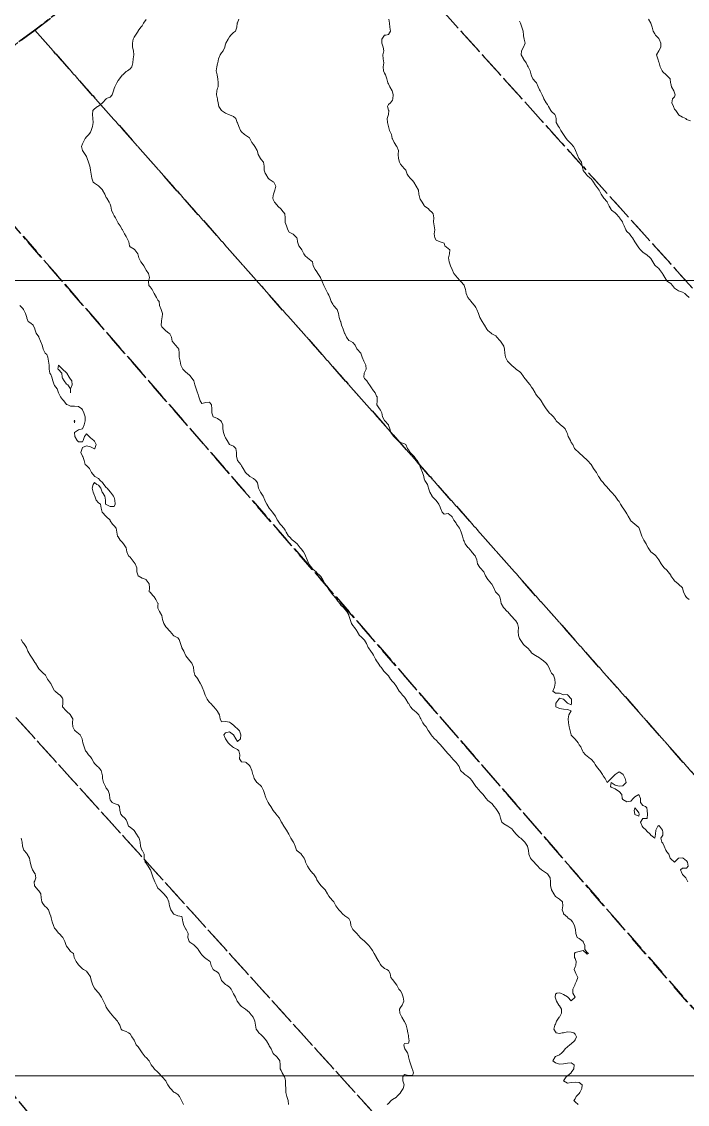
# Model space of a CAD drawing. Header units: centimetres. Extents: x 0 to 642158, y -847 to 649707.
# Drawn here: x 616770.1 to 616853.8, y 619883.8 to 620019.9 of the extents above; entities that cross this region are included whole.
import ezdxf

# ---------------------------------------------------------------- set-up
doc = ezdxf.new("R2010")
doc.units = ezdxf.units.CM
doc.header["$MEASUREMENT"] = 0
doc.linetypes.add('CENTERX2', pattern=[4, 2.5, -0.5, 0.5, -0.5])
doc.layers.add('MEV_grille', color=254, linetype='Continuous', lineweight=9)
doc.layers.add('WAL_topographie 0.5', color=253, linetype='Continuous', lineweight=20)
doc.layers.add('SPW_parcellaire cadastral', color=7, linetype='CENTERX2', lineweight=25, true_color=0xff0542)

# ---------------------------------------------------------------- blocks, each defined once
blk = doc.blocks.new('*U114')
at = {"layer": 'MEV_grille', "transparency": 33554687}
blk.add_lwpolyline([(-1338.46, 0), (1338.46, 0)], dxfattribs=at)
blk = doc.blocks.new('*U115')
at = {"layer": 'MEV_grille', "color": 0, "linetype": 'ByBlock', "lineweight": -2, "transparency": 16777216}
for p in [(0, -2400), (0, -2500)]:
    blk.add_blockref('*U114', p, dxfattribs=at)

msp = doc.modelspace()

# ---------------------------------------------------------------- linework, layer by layer
at = {"layer": 'SPW_parcellaire cadastral'}
for points in [[(616722.53, 619984.25), (616699.58, 619971.05), (616677.9, 620010.17), (616646.69, 620066.48), (616620.26, 620114.17), (616615, 620123.66), (616698.89, 620166.91), (616720.65, 620176.39), (616798.17, 620038.82), (616771.74, 620018.88), (616757.22, 620008.01), (616722.53, 619984.25)], [(616921.4, 619912.15), (616803.95, 620042.53), (616842.29, 620067.21), (616824.17, 620098.85), (616913.73, 620151.81), (617037.02, 619981.82), (616987.92, 619947.23), (616962.52, 619932.62), (616929.54, 619915.76), (616921.4, 619912.15)], [(616921.4, 619912.15), (616898.87, 619902.18), (616882.51, 619893.85), (616771.74, 620018.88), (616798.17, 620038.82), (616803.95, 620042.53), (616921.4, 619912.15)], [(616882.51, 619893.85), (616864.33, 619884.59), (616757.22, 620008.01), (616771.74, 620018.88), (616882.51, 619893.85)], [(616757.22, 620008.01), (616864.33, 619884.59), (616849.18, 619876.88), (616827.47, 619868.19), (616748.58, 619955.44), (616722.53, 619984.25), (616757.22, 620008.01)], [(616748.58, 619955.44), (616827.47, 619868.19), (616794.38, 619854.5), (616723.43, 619939.93), (616748.58, 619955.44)]]:
    msp.add_lwpolyline(points, dxfattribs=at)
at = {"layer": 'WAL_topographie 0.5'}
for points in [[(616785.75, 620020.22), (616785.44, 620019.75), (616785.25, 620019.42), (616785.1, 620019.25), (616784.75, 620018.77), (616784.74, 620018.75), (616784.41, 620018.25), (616784.25, 620017.99), (616784.12, 620017.75), (616784.04, 620017.25), (616784.06, 620016.75), (616784.15, 620016.25), (616784.21, 620015.75), (616784.14, 620015.25), (616784.09, 620014.75), (616783.97, 620014.25), (616783.75, 620014.02), (616783.4, 620013.75), (616783.25, 620013.66), (616782.83, 620013.25), (616782.75, 620013.19), (616782.4, 620012.75), (616782.25, 620012.52), (616782.07, 620012.25), (616781.82, 620011.75), (616781.75, 620011.53), (616781.66, 620011.25), (616781.48, 620010.75), (616781.25, 620010.46), (616780.75, 620010.26), (616780.74, 620010.25), (616780.25, 620009.75), (616780.25, 620009.75), (616779.75, 620009.32), (616779.62, 620009.25), (616779.25, 620008.96), (616779.07, 620008.75), (616779.01, 620008.25), (616779.07, 620007.75), (616779.08, 620007.25), (616779.01, 620006.75), (616778.85, 620006.25), (616778.75, 620006.05), (616778.55, 620005.75), (616778.25, 620005.44), (616778.1, 620005.25), (616777.82, 620004.75), (616777.75, 620004.59), (616777.63, 620004.25), (616777.74, 620003.75), (616777.75, 620003.73), (616778.1, 620003.25), (616778.25, 620002.96), (616778.34, 620002.75), (616778.49, 620002.25), (616778.66, 620001.75), (616778.75, 620001.31), (616778.76, 620001.25), (616778.83, 620000.75), (616778.91, 620000.25), (616779.08, 619999.75), (616779.25, 619999.63), (616779.75, 619999.31), (616779.81, 619999.25), (616780.25, 619998.79), (616780.28, 619998.75), (616780.55, 619998.25), (616780.75, 619997.83), (616780.8, 619997.75), (616781.12, 619997.25), (616781.25, 619997), (616781.33, 619996.75), (616781.42, 619996.25), (616781.62, 619995.75), (616781.75, 619995.5), (616781.9, 619995.25), (616782.15, 619994.75), (616782.25, 619994.59), (616782.49, 619994.25), (616782.75, 619993.79), (616782.77, 619993.75), (616783.05, 619993.25), (616783.25, 619992.92), (616783.33, 619992.75), (616783.57, 619992.25), (616783.67, 619991.75), (616783.75, 619991.64), (616784.25, 619991.31), (616784.35, 619991.25), (616784.7, 619990.75), (616784.75, 619990.56), (616784.84, 619990.25), (616785.1, 619989.75), (616785.25, 619989.53), (616785.45, 619989.25), (616785.71, 619988.75), (616785.75, 619988.69), (616786.07, 619988.25), (616786.19, 619987.75), (616786.06, 619987.25), (616786.1, 619986.75), (616786.25, 619986.58), (616786.52, 619986.25), (616786.75, 619985.75), (616786.75, 619985.75), (616787.05, 619985.25), (616787.25, 619984.93), (616787.38, 619984.75), (616787.42, 619984.25), (616787.65, 619983.75), (616787.75, 619983.5), (616787.8, 619983.25), (616787.78, 619982.75), (616787.75, 619982.65), (616787.68, 619982.25), (616787.66, 619981.75), (616787.75, 619981.57), (616788.04, 619981.25), (616788.25, 619981.07), (616788.62, 619980.75), (616788.75, 619980.66), (616788.95, 619980.25), (616789.05, 619979.75), (616789.25, 619979.49), (616789.44, 619979.25), (616789.75, 619978.93), (616789.86, 619978.75), (616789.92, 619978.25), (616789.93, 619977.75), (616790.03, 619977.25), (616790.14, 619976.75), (616790.25, 619976.5), (616790.39, 619976.25), (616790.75, 619975.87), (616790.92, 619975.75), (616791.25, 619975.45), (616791.41, 619975.25), (616791.75, 619974.75), (616791.75, 619974.75), (616791.9, 619974.25), (616792.04, 619973.75), (616792.23, 619973.25), (616792.25, 619973.18), (616792.38, 619972.75), (616792.57, 619972.25), (616792.75, 619971.93), (616793.25, 619972.05), (616793.75, 619972.1), (616793.99, 619971.75), (616794.04, 619971.25), (616794.01, 619970.75), (616794.19, 619970.25), (616794.25, 619970.22), (616794.75, 619970.04), (616795.17, 619969.75), (616795.25, 619969.6), (616795.4, 619969.25), (616795.42, 619968.75), (616795.48, 619968.25), (616795.65, 619967.75), (616795.75, 619967.58), (616795.96, 619967.25), (616796.25, 619966.75), (616796.25, 619966.75), (616796.75, 619966.55), (616797.03, 619966.25), (616797.14, 619965.75), (616797.11, 619965.25), (616797.25, 619964.79), (616797.27, 619964.75), (616797.66, 619964.25), (616797.75, 619964.07), (616797.97, 619963.75), (616798.25, 619963.25), (616798.25, 619963.25), (616798.75, 619962.79), (616798.82, 619962.75), (616799.25, 619962.49), (616799.58, 619962.25), (616799.75, 619961.92), (616799.81, 619961.75), (616799.9, 619961.25), (616800.15, 619960.75), (616800.25, 619960.64), (616800.47, 619960.25), (616800.7, 619959.75), (616800.75, 619959.63), (616800.96, 619959.25), (616801.25, 619958.75), (616801.25, 619958.75), (616801.66, 619958.25), (616801.75, 619958.13), (616802.02, 619957.75), (616802.25, 619957.3), (616802.28, 619957.25), (616802.64, 619956.75), (616802.75, 619956.61), (616803.09, 619956.25), (616803.25, 619955.97), (616803.37, 619955.75), (616803.68, 619955.25), (616803.75, 619955.17), (616804.18, 619954.75), (616804.25, 619954.67), (616804.75, 619954.25), (616804.75, 619954.25), (616805.15, 619953.75), (616805.25, 619953.65), (616805.54, 619953.25), (616805.75, 619952.89), (616805.82, 619952.75), (616806.02, 619952.25), (616806.21, 619951.75), (616806.25, 619951.68), (616806.62, 619951.25), (616806.75, 619951.09), (616807.13, 619950.75), (616807.25, 619950.64), (616807.65, 619950.25), (616807.75, 619950.15), (616808, 619949.75), (616808.25, 619949.27), (616808.27, 619949.25), (616808.6, 619948.75), (616808.75, 619948.54), (616808.96, 619948.25), (616809.25, 619947.85), (616809.32, 619947.75), (616809.73, 619947.25), (616809.75, 619947.23), (616810.11, 619946.75), (616810.25, 619946.57), (616810.57, 619946.25), (616810.75, 619946.07), (616811.01, 619945.75), (616811.25, 619945.33), (616811.28, 619945.25), (616811.43, 619944.75), (616811.61, 619944.25), (616811.75, 619944), (616811.97, 619943.75), (616812.25, 619943.33), (616812.29, 619943.25), (616812.61, 619942.75), (616812.75, 619942.6), (616813.16, 619942.25), (616813.25, 619942.15), (616813.49, 619941.75), (616813.71, 619941.25), (616813.75, 619941.19), (616814.04, 619940.75), (616814.25, 619940.46), (616814.38, 619940.25), (616814.63, 619939.75), (616814.75, 619939.54), (616814.94, 619939.25), (616815.25, 619938.8), (616815.31, 619938.75), (616815.68, 619938.25), (616815.75, 619938.18), (616816.16, 619937.75), (616816.25, 619937.65), (616816.51, 619937.25), (616816.75, 619936.97), (616816.96, 619936.75), (616817.25, 619936.32), (616817.29, 619936.25), (616817.6, 619935.75), (616817.75, 619935.57), (616818.01, 619935.25), (616818.25, 619934.97), (616818.42, 619934.75), (616818.74, 619934.25), (616818.75, 619934.23), (616819.03, 619933.75), (616819.25, 619933.48), (616819.54, 619933.25), (616819.75, 619933.08), (616820.08, 619932.75), (616820.25, 619932.4), (616820.31, 619932.25), (616820.57, 619931.75), (616820.75, 619931.49), (616820.97, 619931.25), (616821.25, 619930.81), (616821.28, 619930.75), (616821.62, 619930.25), (616821.75, 619930.08), (616822.04, 619929.75), (616822.25, 619929.56), (616822.56, 619929.25), (616822.75, 619929.04), (616822.99, 619928.75), (616823.25, 619928.45), (616823.44, 619928.25), (616823.75, 619927.87), (616823.87, 619927.75), (616824.25, 619927.33), (616824.31, 619927.25), (616824.75, 619926.75), (616824.75, 619926.75), (616825.12, 619926.25), (616825.25, 619925.89), (616825.3, 619925.75), (616825.75, 619925.33), (616825.85, 619925.25), (616826.25, 619924.99), (616826.52, 619924.75), (616826.75, 619924.49), (616826.92, 619924.25), (616827.25, 619923.75), (616827.25, 619923.75), (616827.68, 619923.25), (616827.75, 619923.18), (616828.18, 619922.75), (616828.25, 619922.63), (616828.52, 619922.25), (616828.75, 619922), (616829.07, 619921.75), (616829.25, 619921.6), (616829.56, 619921.25), (616829.75, 619921), (616829.94, 619920.75), (616830.22, 619920.25), (616830.25, 619920.12), (616830.35, 619919.75), (616830.49, 619919.25), (616830.75, 619919.06), (616831.25, 619918.76), (616831.27, 619918.75), (616831.75, 619918.42), (616831.89, 619918.25), (616832.25, 619917.81), (616832.31, 619917.75), (616832.75, 619917.35), (616832.9, 619917.25), (616833.25, 619916.93), (616833.41, 619916.75), (616833.73, 619916.25), (616833.75, 619916.19), (616833.85, 619915.75), (616833.91, 619915.25), (616834.12, 619914.75), (616834.25, 619914.59), (616834.58, 619914.25), (616834.75, 619914.04), (616835.04, 619913.75), (616835.25, 619913.5), (616835.51, 619913.25), (616835.75, 619913.09), (616836.25, 619912.77), (616836.27, 619912.75), (616836.6, 619912.25), (616836.63, 619911.75), (616836.65, 619911.25), (616836.75, 619910.81), (616836.77, 619910.75), (616837.04, 619910.25), (616837.25, 619909.92), (616837.52, 619909.75), (616837.75, 619909.57), (616838.13, 619909.25), (616838.17, 619908.75), (616838.08, 619908.25), (616838.25, 619907.81), (616838.28, 619907.75), (616838.75, 619907.31), (616838.82, 619907.25), (616839.25, 619906.93), (616839.39, 619906.75), (616839.64, 619906.25), (616839.75, 619905.88), (616839.78, 619905.75), (616839.8, 619905.25), (616839.97, 619904.75), (616840.25, 619904.62), (616840.72, 619904.25), (616840.75, 619904.21), (616840.94, 619903.75), (616840.97, 619903.25), (616841.25, 619902.89), (616841.42, 619902.75), (616841.25, 619902.66), (616841.17, 619902.75), (616840.75, 619903.11), (616840.25, 619903), (616839.75, 619902.87), (616839.63, 619902.75), (616839.67, 619902.25), (616839.75, 619902.11), (616839.87, 619901.75), (616839.8, 619901.25), (616839.75, 619901.06), (616839.61, 619900.75), (616839.75, 619900.44), (616839.83, 619900.25), (616840.08, 619899.75), (616839.92, 619899.25), (616839.75, 619898.93), (616839.68, 619898.75), (616839.42, 619898.25), (616839.43, 619897.75), (616839.72, 619897.25), (616839.25, 619896.81), (616838.81, 619897.25), (616838.75, 619897.3), (616838.25, 619897.61), (616837.88, 619897.75), (616837.75, 619897.79), (616837.42, 619897.75), (616837.25, 619897.62), (616837.21, 619897.25), (616837.25, 619897.12), (616837.39, 619896.75), (616837.7, 619896.25), (616837.75, 619896.16), (616838, 619895.75), (616838.02, 619895.25), (616837.75, 619894.76), (616837.74, 619894.75), (616837.39, 619894.25), (616837.25, 619893.84), (616837.18, 619893.75), (616837.04, 619893.25), (616837.25, 619892.88), (616837.35, 619892.75), (616837.75, 619892.67), (616838.08, 619892.75), (616838.25, 619892.79), (616838.75, 619892.89), (616839.25, 619892.87), (616839.58, 619892.75), (616839.75, 619892.61), (616839.91, 619892.25), (616839.75, 619891.89), (616839.67, 619891.75), (616839.25, 619891.39), (616839.07, 619891.25), (616838.75, 619891.03), (616838.47, 619890.75), (616838.25, 619890.46), (616838.06, 619890.25), (616837.75, 619890.02), (616837.25, 619889.78), (616837.2, 619889.75), (616836.94, 619889.25), (616837.25, 619889), (616837.75, 619888.85), (616838.25, 619888.86), (616838.75, 619888.97), (616839.25, 619889), (616839.62, 619888.75), (616839.57, 619888.25), (616839.25, 619887.77), (616839.24, 619887.75), (616838.75, 619887.37), (616838.61, 619887.25), (616838.27, 619886.75), (616838.75, 619886.44), (616839.25, 619886.51), (616839.75, 619886.57), (616840.25, 619886.54), (616840.6, 619886.25), (616840.58, 619885.75), (616840.32, 619885.25), (616840.25, 619885.14), (616839.87, 619884.75), (616839.75, 619884.49), (616839.57, 619884.25), (616839.75, 619884.1), (616840.12, 619883.75)], [(616797.41, 620020.25), (616797.25, 620019.79), (616797.23, 620019.75), (616797.19, 620019.25), (616797, 620018.75), (616796.75, 620018.57), (616796.42, 620018.25), (616796.25, 620018.04), (616796.06, 620017.75), (616795.78, 620017.25), (616795.75, 620017.15), (616795.65, 620016.75), (616795.45, 620016.25), (616795.25, 620016.01), (616795.08, 620015.75), (616794.85, 620015.25), (616794.76, 620014.75), (616794.75, 620014.69), (616794.64, 620014.25), (616794.58, 620013.75), (616794.68, 620013.25), (616794.75, 620012.95), (616794.8, 620012.75), (616794.81, 620012.25), (616794.83, 620011.75), (616794.75, 620011.56), (616794.67, 620011.25), (616794.62, 620010.75), (616794.72, 620010.25), (616794.75, 620010.11), (616794.83, 620009.75), (616794.9, 620009.25), (616795.25, 620008.75), (616795.25, 620008.75), (616795.75, 620008.44), (616796.14, 620008.25), (616796.25, 620008.2), (616796.75, 620008.03), (616797.05, 620007.75), (616797.23, 620007.25), (616797.25, 620007.2), (616797.41, 620006.75), (616797.65, 620006.25), (616797.75, 620006.1), (616798.12, 620005.75), (616798.25, 620005.65), (616798.75, 620005.31), (616798.8, 620005.25), (616799.07, 620004.75), (616799.25, 620004.49), (616799.42, 620004.25), (616799.72, 620003.75), (616799.75, 620003.63), (616799.86, 620003.25), (616800.13, 620002.75), (616800.25, 620002.59), (616800.53, 620002.25), (616800.6, 620001.75), (616800.6, 620001.25), (616800.75, 620000.9), (616800.82, 620000.75), (616801.12, 620000.25), (616801.25, 620000.11), (616801.75, 619999.79), (616801.81, 619999.75), (616802.06, 619999.25), (616801.95, 619998.75), (616801.8, 619998.25), (616801.75, 619998.08), (616801.68, 619997.75), (616801.75, 619997.58), (616801.9, 619997.25), (616802.25, 619996.88), (616802.33, 619996.75), (616802.75, 619996.35), (616802.83, 619996.25), (616803.22, 619995.75), (616803.25, 619995.25), (616803.25, 619995.25), (616803.25, 619995.25), (616803.24, 619994.75), (616803.25, 619994.7), (616803.43, 619994.25), (616803.6, 619993.75), (616803.75, 619993.47), (616804.16, 619993.25), (616804.25, 619993.21), (616804.73, 619992.75), (616804.75, 619992.67), (616804.82, 619992.25), (616804.99, 619991.75), (616805.25, 619991.38), (616805.35, 619991.25), (616805.6, 619990.75), (616805.75, 619990.5), (616806.04, 619990.25), (616806.25, 619990.07), (616806.68, 619989.75), (616806.75, 619989.5), (616806.79, 619989.25), (616807.01, 619988.75), (616807.25, 619988.46), (616807.38, 619988.25), (616807.68, 619987.75), (616807.75, 619987.62), (616807.91, 619987.25), (616808.1, 619986.75), (616808.25, 619986.5), (616808.38, 619986.25), (616808.63, 619985.75), (616808.75, 619985.53), (616808.85, 619985.25), (616809.04, 619984.75), (616809.25, 619984.42), (616809.35, 619984.25), (616809.75, 619983.78), (616809.78, 619983.75), (616809.95, 619983.25), (616810.06, 619982.75), (616810.22, 619982.25), (616810.25, 619982.19), (616810.35, 619981.75), (616810.53, 619981.25), (616810.72, 619980.75), (616810.75, 619980.7), (616810.98, 619980.25), (616811.25, 619979.83), (616811.45, 619979.75), (616811.75, 619979.58), (616812.07, 619979.25), (616812.25, 619978.81), (616812.29, 619978.75), (616812.75, 619978.25), (616812.75, 619978.25), (616812.94, 619977.75), (616813.14, 619977.25), (616813.25, 619977.07), (616813.4, 619976.75), (616813.45, 619976.25), (616813.25, 619975.83), (616813.2, 619975.75), (616813.16, 619975.25), (616813.25, 619975.07), (616813.53, 619974.75), (616813.75, 619974.43), (616813.87, 619974.25), (616814.18, 619973.75), (616814.25, 619973.67), (616814.56, 619973.25), (616814.75, 619972.82), (616814.81, 619972.75), (616814.83, 619972.25), (616814.79, 619971.75), (616815.1, 619971.25), (616815.25, 619971.08), (616815.43, 619970.75), (616815.48, 619970.25), (616815.75, 619969.78), (616815.78, 619969.75), (616816.23, 619969.25), (616816.25, 619969.2), (616816.41, 619968.75), (616816.55, 619968.25), (616816.75, 619967.97), (616816.93, 619967.75), (616817.25, 619967.44), (616817.44, 619967.25), (616817.75, 619967.01), (616818.25, 619966.84), (616818.43, 619966.75), (616818.64, 619966.25), (616818.75, 619966.1), (616818.98, 619965.75), (616819.25, 619965.46), (616819.46, 619965.25), (616819.75, 619964.86), (616819.85, 619964.75), (616820.17, 619964.25), (616820.25, 619963.94), (616820.32, 619963.75), (616820.51, 619963.25), (616820.69, 619962.75), (616820.75, 619962.45), (616820.81, 619962.25), (616821.15, 619961.75), (616821.25, 619961.42), (616821.28, 619961.25), (616821.46, 619960.75), (616821.73, 619960.25), (616821.75, 619960.22), (616822.2, 619959.75), (616822.25, 619959.7), (616822.6, 619959.25), (616822.75, 619958.86), (616822.81, 619958.75), (616823, 619958.25), (616823.25, 619957.98), (616823.75, 619958.1), (616824.16, 619957.75), (616824.25, 619957.68), (616824.49, 619957.25), (616824.75, 619956.86), (616824.82, 619956.75), (616825.17, 619956.25), (616825.25, 619956.07), (616825.41, 619955.75), (616825.55, 619955.25), (616825.7, 619954.75), (616825.75, 619954.62), (616825.89, 619954.25), (616826.25, 619953.81), (616826.3, 619953.75), (616826.72, 619953.25), (616826.75, 619953.21), (616827.15, 619952.75), (616827.25, 619952.56), (616827.38, 619952.25), (616827.46, 619951.75), (616827.75, 619951.31), (616827.8, 619951.25), (616828.25, 619950.75), (616828.25, 619950.75), (616828.44, 619950.25), (616828.75, 619949.8), (616828.78, 619949.75), (616829.22, 619949.25), (616829.25, 619949.21), (616829.52, 619948.75), (616829.72, 619948.25), (616829.75, 619948.21), (616830.18, 619947.75), (616830.25, 619947.58), (616830.34, 619947.25), (616830.42, 619946.75), (616830.71, 619946.25), (616830.75, 619946.21), (616831.18, 619945.75), (616831.25, 619945.7), (616831.64, 619945.25), (616831.75, 619945.13), (616832.1, 619944.75), (616832.25, 619944.6), (616832.47, 619944.25), (616832.62, 619943.75), (616832.55, 619943.25), (616832.61, 619942.75), (616832.75, 619942.36), (616832.83, 619942.25), (616833.15, 619941.75), (616833.25, 619941.61), (616833.67, 619941.25), (616833.75, 619941.2), (616834.12, 619940.75), (616834.25, 619940.56), (616834.67, 619940.25), (616834.75, 619940.21), (616835.25, 619939.92), (616835.44, 619939.75), (616835.75, 619939.54), (616836.08, 619939.25), (616836.25, 619939.06), (616836.43, 619938.75), (616836.65, 619938.25), (616836.75, 619938.02), (616837.02, 619937.75), (616837.19, 619937.25), (616837.22, 619936.75), (616837.13, 619936.25), (616836.94, 619935.75), (616837.25, 619935.5), (616837.75, 619935.47), (616838.25, 619935.29), (616838.75, 619935.3), (616838.83, 619935.25), (616839.25, 619934.79), (616839.27, 619934.75), (616839.27, 619934.25), (616839.25, 619934), (616838.75, 619934.25), (616838.75, 619934.25), (616838.25, 619934.75), (616838.25, 619934.75), (616837.75, 619934.85), (616837.69, 619934.75), (616837.29, 619934.25), (616837.32, 619933.75), (616837.75, 619933.57), (616838.25, 619933.47), (616838.75, 619933.45), (616839.25, 619933.25), (616839.25, 619933.25), (616839.25, 619933.25), (616838.92, 619932.75), (616838.87, 619932.25), (616838.91, 619931.75), (616838.98, 619931.25), (616839.1, 619930.75), (616839.22, 619930.25), (616839.25, 619930.22), (616839.69, 619929.75), (616839.75, 619929.7), (616840.12, 619929.25), (616840.25, 619929), (616840.44, 619928.75), (616840.67, 619928.25), (616840.75, 619928.07), (616841.03, 619927.75), (616841.25, 619927.57), (616841.66, 619927.25), (616841.75, 619927.17), (616842.14, 619926.75), (616842.25, 619926.52), (616842.43, 619926.25), (616842.75, 619925.86), (616842.85, 619925.75), (616843.17, 619925.25), (616843.25, 619925.08), (616843.52, 619924.75), (616843.75, 619924.25), (616844.25, 619924.75), (616844.25, 619924.75), (616844.75, 619925.25), (616844.75, 619925.25), (616845.25, 619925.58), (616845.75, 619925.29), (616845.79, 619925.25), (616846.04, 619924.75), (616846.17, 619924.25), (616845.75, 619923.83), (616845.25, 619923.81), (616844.75, 619923.9), (616844.25, 619924.25), (616844.18, 619923.75), (616844.25, 619923.68), (616844.75, 619923.46), (616845.05, 619923.25), (616845.25, 619923.14), (616845.6, 619922.75), (616845.64, 619922.25), (616845.75, 619922.11), (616846.25, 619921.83), (616846.75, 619921.92), (616847.05, 619922.25), (616847.25, 619922.45), (616847.75, 619922.75), (616847.75, 619922.75), (616847.75, 619922.75), (616847.96, 619922.25), (616847.94, 619921.75), (616848.25, 619921.35), (616848.58, 619921.25), (616848.75, 619921.08), (616848.81, 619920.75), (616848.83, 619920.25), (616848.8, 619919.75), (616848.75, 619919.72), (616848.25, 619919.71), (616847.97, 619919.25), (616848.16, 619918.75), (616848.25, 619918.64), (616848.66, 619918.25), (616848.75, 619918.15), (616849.16, 619917.75), (616849.25, 619917.65), (616849.75, 619917.25), (616849.83, 619917.75), (616849.87, 619918.25), (616850.12, 619918.75), (616850.25, 619918.83), (616850.35, 619918.75), (616850.7, 619918.25), (616850.75, 619918), (616850.78, 619917.75), (616850.75, 619917.62), (616850.5, 619917.25), (616850.65, 619916.75), (616850.75, 619916.61), (616850.92, 619916.25), (616851.12, 619915.75), (616851.25, 619915.55), (616851.52, 619915.25), (616851.67, 619914.75), (616851.75, 619914.64), (616852.25, 619914.25), (616852.75, 619914.75), (616852.75, 619914.75), (616853.25, 619914.78), (616853.31, 619914.75), (616853.75, 619914.42), (616853.85, 619914.25), (616853.94, 619913.75), (616853.75, 619913.47), (616853.25, 619913.47), (616852.98, 619913.25), (616853.19, 619912.75), (616853.25, 619912.68), (616853.66, 619912.25), (616853.75, 619912.09), (616853.9, 619911.75)], [(616816.31, 620020.25), (616816.36, 620019.75), (616816.42, 620019.25), (616816.51, 620018.75), (616816.25, 620018.33), (616815.92, 620018.25), (616815.75, 620018.22), (616815.43, 620017.75), (616815.42, 620017.25), (616815.57, 620016.75), (616815.67, 620016.25), (616815.55, 620015.75), (616815.57, 620015.25), (616815.68, 620014.75), (616815.57, 620014.25), (616815.63, 620013.75), (616815.75, 620013.47), (616815.88, 620013.25), (616816.06, 620012.75), (616816.18, 620012.25), (616816.25, 620012.11), (616816.41, 620011.75), (616816.7, 620011.25), (616816.75, 620011.12), (616816.85, 620010.75), (616816.81, 620010.25), (616816.75, 620010.06), (616816.5, 620009.75), (616816.25, 620009.52), (616816.12, 620009.25), (616816.25, 620008.82), (616816.28, 620008.75), (616816.25, 620008.25), (616816.25, 620008.25), (616816.1, 620007.75), (616816.14, 620007.25), (616816.25, 620006.75), (616816.25, 620006.75), (616816.39, 620006.25), (616816.64, 620005.75), (616816.73, 620005.25), (616816.75, 620005.21), (616816.96, 620004.75), (616817.25, 620004.28), (616817.28, 620004.25), (616817.49, 620003.75), (616817.47, 620003.25), (616817.5, 620002.75), (616817.64, 620002.25), (616817.75, 620002.01), (616817.96, 620001.75), (616818.25, 620001.44), (616818.42, 620001.25), (616818.58, 620000.75), (616818.75, 620000.5), (616818.96, 620000.25), (616819.25, 619999.95), (616819.42, 619999.75), (616819.75, 619999.25), (616819.75, 619999.25), (616820.03, 619998.75), (616820.07, 619998.25), (616820.19, 619997.75), (616820.25, 619997.6), (616820.5, 619997.25), (616820.75, 619996.81), (616820.8, 619996.75), (616821.25, 619996.43), (616821.4, 619996.25), (616821.75, 619995.93), (616821.88, 619995.75), (616821.95, 619995.25), (616821.9, 619994.75), (616821.99, 619994.25), (616822.08, 619993.75), (616822.01, 619993.25), (616822.08, 619992.75), (616822.25, 619992.46), (616822.75, 619992.25), (616822.75, 619992.25), (616823.25, 619992.08), (616823.34, 619991.75), (616823.75, 619991.4), (616823.97, 619991.25), (616823.93, 619990.75), (616823.78, 619990.25), (616823.87, 619989.75), (616824.06, 619989.25), (616824.25, 619988.75), (616824.25, 619988.75), (616824.49, 619988.25), (616824.75, 619987.93), (616824.87, 619987.75), (616825.25, 619987.34), (616825.36, 619987.25), (616825.75, 619986.8), (616825.78, 619986.75), (616825.92, 619986.25), (616826.02, 619985.75), (616826.25, 619985.25), (616826.25, 619985.25), (616826.64, 619984.75), (616826.75, 619984.62), (616827.06, 619984.25), (616827.25, 619983.98), (616827.36, 619983.75), (616827.57, 619983.25), (616827.75, 619982.75), (616827.75, 619982.75), (616828.02, 619982.25), (616828.25, 619981.88), (616828.32, 619981.75), (616828.61, 619981.25), (616828.75, 619981.08), (616829.18, 619980.75), (616829.25, 619980.69), (616829.75, 619980.41), (616829.88, 619980.25), (616830.25, 619979.86), (616830.33, 619979.75), (616830.69, 619979.25), (616830.75, 619979.11), (616830.85, 619978.75), (616830.9, 619978.25), (616830.97, 619977.75), (616831.23, 619977.25), (616831.25, 619977.22), (616831.71, 619976.75), (616831.75, 619976.7), (616832.25, 619976.27), (616832.28, 619976.25), (616832.75, 619975.93), (616832.93, 619975.75), (616833.25, 619975.32), (616833.29, 619975.25), (616833.67, 619974.75), (616833.75, 619974.64), (616834.07, 619974.25), (616834.25, 619973.99), (616834.42, 619973.75), (616834.69, 619973.25), (616834.75, 619973.15), (616835.02, 619972.75), (616835.25, 619972.55), (616835.46, 619972.25), (616835.75, 619971.77), (616835.77, 619971.75), (616836.08, 619971.25), (616836.25, 619971.02), (616836.47, 619970.75), (616836.75, 619970.49), (616836.99, 619970.25), (616837.25, 619969.89), (616837.36, 619969.75), (616837.75, 619969.38), (616837.9, 619969.25), (616838.25, 619968.95), (616838.46, 619968.75), (616838.7, 619968.25), (616838.75, 619968.11), (616838.86, 619967.75), (616839.15, 619967.25), (616839.25, 619967.03), (616839.44, 619966.75), (616839.67, 619966.25), (616839.75, 619966.17), (616840.19, 619965.75), (616840.25, 619965.7), (616840.75, 619965.25), (616840.75, 619965.25), (616841.25, 619964.79), (616841.3, 619964.75), (616841.73, 619964.25), (616841.75, 619964.23), (616842.04, 619963.75), (616842.25, 619963.45), (616842.4, 619963.25), (616842.69, 619962.75), (616842.75, 619962.64), (616842.99, 619962.25), (616843.25, 619961.97), (616843.44, 619961.75), (616843.75, 619961.38), (616843.85, 619961.25), (616844.25, 619960.79), (616844.31, 619960.75), (616844.75, 619960.27), (616844.77, 619960.25), (616845.12, 619959.75), (616845.25, 619959.58), (616845.44, 619959.25), (616845.75, 619958.8), (616845.78, 619958.75), (616846.11, 619958.25), (616846.25, 619958.05), (616846.41, 619957.75), (616846.7, 619957.25), (616846.75, 619957.18), (616847.25, 619956.75), (616847.25, 619956.75), (616847.75, 619956.33), (616847.8, 619956.25), (616847.96, 619955.75), (616848.12, 619955.25), (616848.25, 619955), (616848.38, 619954.75), (616848.66, 619954.25), (616848.75, 619954.04), (616848.91, 619953.75), (616849.25, 619953.28), (616849.27, 619953.25), (616849.75, 619952.9), (616849.89, 619952.75), (616850.25, 619952.27), (616850.27, 619952.25), (616850.55, 619951.75), (616850.75, 619951.45), (616850.92, 619951.25), (616851.25, 619950.95), (616851.43, 619950.75), (616851.75, 619950.32), (616851.79, 619950.25), (616852.15, 619949.75), (616852.25, 619949.63), (616852.68, 619949.25), (616852.75, 619949.18), (616853.22, 619948.75), (616853.25, 619948.69), (616853.38, 619948.25), (616853.56, 619947.75), (616853.75, 619947.53), (616854.09, 619947.25)], [(616848.98, 620020.25), (616849.25, 620019.75), (616849.25, 620019.75), (616849.41, 620019.25), (616849.55, 620018.75), (616849.75, 620018.42), (616849.86, 620018.25), (616850.25, 620017.83), (616850.32, 620017.75), (616850.52, 620017.25), (616850.51, 620016.75), (616850.25, 620016.25), (616850.25, 620016.25), (616849.97, 620015.75), (616850.12, 620015.25), (616850.25, 620014.84), (616850.29, 620014.75), (616850.42, 620014.25), (616850.67, 620013.75), (616850.75, 620013.63), (616851.17, 620013.25), (616851.25, 620013.17), (616851.69, 620012.75), (616851.72, 620012.25), (616851.75, 620012.16), (616851.87, 620011.75), (616852.15, 620011.25), (616852.25, 620010.98), (616852.31, 620010.75), (616852.25, 620010.5), (616851.97, 620010.25), (616851.89, 620009.75), (616852.09, 620009.25), (616852.25, 620008.92), (616852.38, 620008.75), (616852.74, 620008.25), (616852.75, 620008.24), (616853.25, 620007.94), (616853.67, 620007.75), (616853.75, 620007.65), (616854.25, 620007.46)], [(616832.75, 620020.02), (616832.87, 620019.75), (616833.04, 620019.25), (616833.19, 620018.75), (616833.23, 620018.25), (616833.25, 620018.15), (616833.33, 620017.75), (616833.45, 620017.25), (616833.25, 620016.75), (616833.25, 620016.75), (616832.98, 620016.25), (616832.95, 620015.75), (616833.23, 620015.25), (616833.25, 620015.23), (616833.59, 620014.75), (616833.75, 620014.37), (616833.81, 620014.25), (616834.08, 620013.75), (616834.21, 620013.25), (616834.25, 620013.11), (616834.42, 620012.75), (616834.75, 620012.39), (616834.85, 620012.25), (616835.09, 620011.75), (616835.25, 620011.38), (616835.32, 620011.25), (616835.59, 620010.75), (616835.75, 620010.34), (616835.79, 620010.25), (616836.08, 620009.75), (616836.25, 620009.5), (616836.39, 620009.25), (616836.66, 620008.75), (616836.75, 620008.66), (616837.19, 620008.25), (616837.25, 620008.08), (616837.35, 620007.75), (616837.34, 620007.25), (616837.63, 620006.75), (616837.75, 620006.57), (616837.94, 620006.25), (616838.25, 620005.75), (616838.25, 620005.75), (616838.6, 620005.25), (616838.75, 620005.02), (616839.06, 620004.75), (616839.25, 620004.58), (616839.53, 620004.25), (616839.75, 620003.85), (616839.78, 620003.75), (616839.97, 620003.25), (616840.2, 620002.75), (616840.25, 620002.67), (616840.53, 620002.25), (616840.63, 620001.75), (616840.74, 620001.25), (616840.75, 620001.23), (616841.1, 620000.75), (616841.25, 620000.58), (616841.64, 620000.25), (616841.75, 620000.16), (616842.06, 619999.75), (616842.25, 619999.43), (616842.38, 619999.25), (616842.75, 619998.75), (616842.75, 619998.75), (616843.02, 619998.25), (616843.25, 619997.88), (616843.33, 619997.75), (616843.75, 619997.27), (616843.76, 619997.25), (616844, 619996.75), (616844.25, 619996.31), (616844.3, 619996.25), (616844.75, 619995.88), (616844.88, 619995.75), (616845.25, 619995.35), (616845.33, 619995.25), (616845.68, 619994.75), (616845.75, 619994.59), (616845.9, 619994.25), (616846.11, 619993.75), (616846.25, 619993.55), (616846.56, 619993.25), (616846.75, 619993), (616846.93, 619992.75), (616847.23, 619992.25), (616847.25, 619992.23), (616847.59, 619991.75), (616847.75, 619991.51), (616847.97, 619991.25), (616848.25, 619990.94), (616848.52, 619990.75), (616848.75, 619990.62), (616849.17, 619990.25), (616849.25, 619990.16), (616849.49, 619989.75), (616849.75, 619989.33), (616849.83, 619989.25), (616850.25, 619988.88), (616850.35, 619988.75), (616850.71, 619988.25), (616850.75, 619988.17), (616851.01, 619987.75), (616851.25, 619987.33), (616851.36, 619987.25), (616851.75, 619986.99), (616851.97, 619986.75), (616852.25, 619986.44), (616852.47, 619986.25), (616852.75, 619986.08), (616853.25, 619985.93), (616853.51, 619985.75), (616853.75, 619985.55), (616854.09, 619985.25)], [(616769.86, 619984.25), (616770.25, 619983.86), (616770.34, 619983.75), (616770.59, 619983.25), (616770.73, 619982.75), (616770.75, 619982.67), (616770.93, 619982.25), (616771.25, 619982.03), (616771.54, 619981.75), (616771.75, 619981.31), (616771.76, 619981.25), (616771.94, 619980.75), (616772.25, 619980.3), (616772.28, 619980.25), (616772.48, 619979.75), (616772.69, 619979.25), (616772.75, 619978.95), (616772.8, 619978.75), (616773.07, 619978.25), (616773.25, 619978.08), (616773.41, 619977.75), (616773.49, 619977.25), (616773.56, 619976.75), (616773.56, 619976.25), (616773.64, 619975.75), (616773.75, 619975.56), (616773.9, 619975.25), (616774.02, 619974.75), (616774.19, 619974.25), (616774.25, 619974.17), (616774.56, 619973.75), (616774.75, 619973.25), (616774.75, 619973.25), (616775, 619972.75), (616775.25, 619972.4), (616775.4, 619972.25), (616775.75, 619971.81), (616775.89, 619971.75), (616776.25, 619971.58), (616776.75, 619971.58), (616777.25, 619971.52), (616777.65, 619971.25), (616777.75, 619971.14), (616777.92, 619970.75), (616778.11, 619970.25), (616778.09, 619969.75), (616777.95, 619969.25), (616777.75, 619968.75), (616777.75, 619968.75), (616777.25, 619968.62), (616776.75, 619968.25), (616776.78, 619967.75), (616777.1, 619967.25), (616777.25, 619967.1), (616777.75, 619967.11), (616777.82, 619967.25), (616778.02, 619967.75), (616778.25, 619968.12), (616778.58, 619967.75), (616778.75, 619967.62), (616779.2, 619967.25), (616779.25, 619967.2), (616779.48, 619966.75), (616779.29, 619966.25), (616779.25, 619966.21), (616779.19, 619966.25), (616778.75, 619966.47), (616778.25, 619966.61), (616777.75, 619966.39), (616777.71, 619966.25), (616777.56, 619965.75), (616777.75, 619965.3), (616777.78, 619965.25), (616777.98, 619964.75), (616778.07, 619964.25), (616778.25, 619964.1), (616778.62, 619963.75), (616778.75, 619963.5), (616778.89, 619963.25), (616779.25, 619962.79), (616779.3, 619962.75), (616779.75, 619962.47), (616779.97, 619962.25), (616780.25, 619961.99), (616780.44, 619961.75), (616780.75, 619961.37), (616780.85, 619961.25), (616781.25, 619960.8), (616781.29, 619960.75), (616781.66, 619960.25), (616781.75, 619960.1), (616781.83, 619959.75), (616781.88, 619959.25), (616781.75, 619958.96), (616781.25, 619958.97), (616780.75, 619959.2), (616780.64, 619959.25), (616780.66, 619959.75), (616780.56, 619960.25), (616780.25, 619960.71), (616780.22, 619960.75), (616780.07, 619961.25), (616779.75, 619961.64), (616779.54, 619961.75), (616779.25, 619961.97), (616779.08, 619961.75), (616778.97, 619961.25), (616779.1, 619960.75), (616779.25, 619960.36), (616779.29, 619960.25), (616779.48, 619959.75), (616779.75, 619959.42), (616780.02, 619959.25), (616780.12, 619958.75), (616780.23, 619958.25), (616780.25, 619958.23), (616780.69, 619957.75), (616780.75, 619957.7), (616781.22, 619957.25), (616781.25, 619957.17), (616781.54, 619956.75), (616781.75, 619956.55), (616782, 619956.25), (616782.06, 619955.75), (616782.16, 619955.25), (616782.25, 619955.13), (616782.5, 619954.75), (616782.75, 619954.46), (616782.93, 619954.25), (616783.25, 619953.75), (616783.25, 619953.75), (616783.33, 619953.25), (616783.54, 619952.75), (616783.75, 619952.61), (616784, 619952.25), (616784.25, 619951.92), (616784.38, 619951.75), (616784.57, 619951.25), (616784.6, 619950.75), (616784.75, 619950.25), (616784.75, 619950.25), (616785.25, 619949.94), (616785.75, 619949.78), (616785.77, 619949.75), (616786.15, 619949.25), (616786.17, 619948.75), (616786.16, 619948.25), (616786.25, 619948.17), (616786.61, 619947.75), (616786.75, 619947.59), (616786.98, 619947.25), (616787.25, 619946.78), (616787.27, 619946.75), (616787.25, 619946.5), (616787.24, 619946.25), (616787.25, 619946.19), (616787.43, 619945.75), (616787.75, 619945.25), (616787.75, 619945.25), (616787.83, 619944.75), (616787.99, 619944.25), (616788.25, 619943.85), (616788.33, 619943.75), (616788.75, 619943.27), (616788.77, 619943.25), (616789.22, 619942.75), (616789.25, 619942.71), (616789.75, 619942.46), (616789.91, 619942.25), (616790.08, 619941.75), (616790.23, 619941.25), (616790.25, 619941.21), (616790.52, 619940.75), (616790.71, 619940.25), (616790.75, 619940.19), (616791.08, 619939.75), (616791.25, 619939.57), (616791.51, 619939.25), (616791.73, 619938.75), (616791.75, 619938.25), (616791.75, 619938.25), (616791.88, 619937.75), (616792.25, 619937.28), (616792.27, 619937.25), (616792.56, 619936.75), (616792.75, 619936.35), (616792.79, 619936.25), (616793.01, 619935.75), (616793.19, 619935.25), (616793.25, 619935.07), (616793.43, 619934.75), (616793.75, 619934.32), (616793.84, 619934.25), (616794.25, 619933.82), (616794.29, 619933.75), (616794.71, 619933.25), (616794.75, 619933.19), (616794.98, 619932.75), (616795.07, 619932.25), (616795.25, 619931.89), (616795.75, 619931.92), (616796.25, 619931.86), (616796.39, 619931.75), (616796.75, 619931.47), (616796.98, 619931.25), (616797.25, 619931.01), (616797.51, 619930.75), (616797.69, 619930.25), (616797.64, 619929.75), (616797.25, 619929.43), (616797.04, 619929.75), (616796.75, 619930.25), (616796.75, 619930.25), (616796.25, 619930.61), (616795.75, 619930.51), (616795.55, 619930.25), (616795.75, 619929.75), (616795.75, 619929.75), (616796.08, 619929.25), (616796.25, 619929.07), (616796.63, 619928.75), (616796.75, 619928.66), (616797.25, 619928.39), (616797.44, 619928.25), (616797.56, 619927.75), (616797.51, 619927.25), (616797.75, 619926.86), (616798.25, 619926.83), (616798.35, 619926.75), (616798.75, 619926.39), (616798.84, 619926.25), (616799.06, 619925.75), (616799.2, 619925.25), (616799.25, 619925.1), (616799.34, 619924.75), (616799.7, 619924.25), (616799.75, 619924.2), (616800.25, 619923.8), (616800.28, 619923.75), (616800.53, 619923.25), (616800.7, 619922.75), (616800.75, 619922.58), (616800.85, 619922.25), (616801.1, 619921.75), (616801.25, 619921.51), (616801.45, 619921.25), (616801.73, 619920.75), (616801.75, 619920.72), (616802.11, 619920.25), (616802.25, 619920.09), (616802.55, 619919.75), (616802.75, 619919.32), (616802.79, 619919.25), (616803.08, 619918.75), (616803.25, 619918.49), (616803.42, 619918.25), (616803.72, 619917.75), (616803.75, 619917.69), (616803.98, 619917.25), (616804.25, 619916.81), (616804.28, 619916.75), (616804.51, 619916.25), (616804.69, 619915.75), (616804.75, 619915.68), (616805.25, 619915.27), (616805.27, 619915.25), (616805.62, 619914.75), (616805.75, 619914.46), (616805.82, 619914.25), (616806.06, 619913.75), (616806.25, 619913.4), (616806.35, 619913.25), (616806.75, 619912.8), (616806.8, 619912.75), (616807.15, 619912.25), (616807.25, 619912.02), (616807.4, 619911.75), (616807.75, 619911.3), (616807.79, 619911.25), (616808.25, 619910.79), (616808.28, 619910.75), (616808.56, 619910.25), (616808.75, 619909.97), (616808.92, 619909.75), (616809.25, 619909.38), (616809.37, 619909.25), (616809.64, 619908.75), (616809.75, 619908.57), (616809.99, 619908.25), (616810.25, 619907.98), (616810.45, 619907.75), (616810.75, 619907.48), (616811.12, 619907.25), (616811.25, 619907.16), (616811.48, 619906.75), (616811.52, 619906.25), (616811.75, 619905.75), (616811.75, 619905.75), (616812.25, 619905.25), (616812.25, 619905.25), (616812.7, 619904.75), (616812.75, 619904.68), (616813.25, 619904.28), (616813.28, 619904.25), (616813.75, 619903.79), (616813.78, 619903.75), (616814.16, 619903.25), (616814.25, 619903.11), (616814.44, 619902.75), (616814.72, 619902.25), (616814.75, 619902.19), (616815.03, 619901.75), (616815.25, 619901.37), (616815.34, 619901.25), (616815.75, 619900.86), (616816.03, 619900.75), (616816.25, 619900.62), (616816.45, 619900.25), (616816.56, 619899.75), (616816.75, 619899.46), (616816.91, 619899.25), (616817.25, 619898.81), (616817.28, 619898.75), (616817.57, 619898.25), (616817.75, 619898.04), (616817.92, 619897.75), (616818.1, 619897.25), (616818.2, 619896.75), (616817.99, 619896.25), (616817.75, 619895.94), (616817.64, 619895.75), (616817.66, 619895.25), (616817.75, 619895.07), (616817.92, 619894.75), (616818.21, 619894.25), (616818.25, 619894.18), (616818.47, 619893.75), (616818.61, 619893.25), (616818.69, 619892.75), (616818.75, 619892.42), (616818.78, 619892.25), (616818.85, 619891.75), (616818.75, 619891.46), (616818.25, 619891.43), (616818.16, 619891.25), (616818.25, 619890.83), (616818.3, 619890.75), (616818.63, 619890.25), (616818.75, 619889.82), (616818.77, 619889.75), (616818.9, 619889.25), (616819.05, 619888.75), (616819.22, 619888.25), (616819.25, 619888.15), (616819.4, 619887.75), (616819.25, 619887.39), (616818.75, 619887.42), (616818.25, 619887.52), (616818.06, 619887.25), (616818.06, 619886.75), (616818.21, 619886.25), (616818.11, 619885.75), (616817.78, 619885.25), (616817.75, 619885.21), (616817.3, 619884.75), (616817.25, 619884.68), (616816.75, 619884.37), (616816.58, 619884.25), (616816.25, 619883.89), (616816.09, 619883.75)], [(616776.25, 619973.25), (616776.25, 619973.25), (616776.25, 619973.25), (616776.25, 619973.75), (616775.92, 619974.25), (616775.75, 619974.36), (616775.45, 619974.75), (616775.25, 619975.11), (616775.19, 619975.25), (616775.17, 619975.75), (616774.75, 619976.19), (616774.66, 619976.25), (616774.75, 619976.75), (616774.75, 619976.75), (616774.75, 619976.75), (616775.25, 619976.25), (616775.25, 619976.25), (616775.75, 619975.77), (616775.77, 619975.75), (616776.08, 619975.25), (616776.25, 619974.99), (616776.4, 619974.75), (616776.46, 619974.25), (616776.25, 619973.75), (616776.25, 619973.25)], [(616776.75, 619969.5), (616776.78, 619969.75), (616776.75, 619969.81), (616776.69, 619969.75), (616776.75, 619969.5)], [(616770.03, 619942.25), (616770.25, 619941.87), (616770.37, 619941.75), (616770.7, 619941.25), (616770.75, 619941.11), (616770.89, 619940.75), (616771.16, 619940.25), (616771.25, 619940.13), (616771.49, 619939.75), (616771.75, 619939.36), (616771.84, 619939.25), (616772.12, 619938.75), (616772.25, 619938.55), (616772.54, 619938.25), (616772.75, 619938.06), (616773.08, 619937.75), (616773.25, 619937.42), (616773.35, 619937.25), (616773.71, 619936.75), (616773.75, 619936.69), (616773.98, 619936.25), (616774.25, 619935.8), (616774.3, 619935.75), (616774.75, 619935.37), (616774.95, 619935.25), (616775.25, 619934.84), (616775.29, 619934.75), (616775.27, 619934.25), (616775.25, 619933.75), (616775.69, 619933.25), (616775.75, 619933.21), (616776.23, 619932.75), (616776.25, 619932.71), (616776.52, 619932.25), (616776.5, 619931.75), (616776.54, 619931.25), (616776.75, 619930.82), (616776.84, 619930.75), (616777.25, 619930.43), (616777.44, 619930.25), (616777.7, 619929.75), (616777.75, 619929.5), (616777.79, 619929.25), (616777.97, 619928.75), (616778.15, 619928.25), (616778.25, 619928.1), (616778.52, 619927.75), (616778.75, 619927.5), (616778.92, 619927.25), (616779.2, 619926.75), (616779.25, 619926.65), (616779.65, 619926.25), (616779.75, 619926.17), (616780.09, 619925.75), (616780.23, 619925.25), (616780.25, 619925.08), (616780.27, 619924.75), (616780.41, 619924.25), (616780.63, 619923.75), (616780.75, 619923.56), (616780.97, 619923.25), (616781.16, 619922.75), (616781.19, 619922.25), (616781.25, 619922.06), (616781.48, 619921.75), (616781.75, 619921.61), (616782.25, 619921.44), (616782.41, 619921.25), (616782.43, 619920.75), (616782.56, 619920.25), (616782.75, 619920.07), (616783.1, 619919.75), (616783.25, 619919.54), (616783.38, 619919.25), (616783.56, 619918.75), (616783.75, 619918.62), (616784.22, 619918.25), (616784.25, 619918.21), (616784.55, 619917.75), (616784.75, 619917.42), (616784.87, 619917.25), (616785.02, 619916.75), (616785.03, 619916.25), (616785.23, 619915.75), (616785.25, 619915.73), (616785.51, 619915.25), (616785.53, 619914.75), (616785.63, 619914.25), (616785.75, 619914.12), (616786.03, 619913.75), (616786.25, 619913.3), (616786.29, 619913.25), (616786.49, 619912.75), (616786.65, 619912.25), (616786.75, 619911.96), (616786.84, 619911.75), (616787.12, 619911.25), (616787.25, 619910.98), (616787.48, 619910.75), (616787.75, 619910.49), (616788, 619910.25), (616788.25, 619909.96), (616788.4, 619909.75), (616788.6, 619909.25), (616788.71, 619908.75), (616788.75, 619908.61), (616788.85, 619908.25), (616789.2, 619907.75), (616789.25, 619907.7), (616789.75, 619907.5), (616790.25, 619907.38), (616790.3, 619907.25), (616790.37, 619906.75), (616790.49, 619906.25), (616790.75, 619905.79), (616790.78, 619905.75), (616791.04, 619905.25), (616791.02, 619904.75), (616791.17, 619904.25), (616791.25, 619904.16), (616791.75, 619903.82), (616791.84, 619903.75), (616792.25, 619903.34), (616792.3, 619903.25), (616792.62, 619902.75), (616792.75, 619902.58), (616793.1, 619902.25), (616793.25, 619902.13), (616793.75, 619901.8), (616793.8, 619901.75), (616793.95, 619901.25), (616794.19, 619900.75), (616794.25, 619900.7), (616794.75, 619900.39), (616794.92, 619900.25), (616795.11, 619899.75), (616795.25, 619899.36), (616795.31, 619899.25), (616795.75, 619898.83), (616795.9, 619898.75), (616796.25, 619898.5), (616796.44, 619898.25), (616796.71, 619897.75), (616796.75, 619897.69), (616796.99, 619897.25), (616797.23, 619896.75), (616797.25, 619896.72), (616797.58, 619896.25), (616797.75, 619896.08), (616798.25, 619895.75), (616798.25, 619895.75), (616798.75, 619895.32), (616798.81, 619895.25), (616799.21, 619894.75), (616799.25, 619894.67), (616799.42, 619894.25), (616799.5, 619893.75), (616799.61, 619893.25), (616799.75, 619893.04), (616799.93, 619892.75), (616800.25, 619892.5), (616800.48, 619892.25), (616800.75, 619891.96), (616800.9, 619891.75), (616801.19, 619891.25), (616801.25, 619891.15), (616801.49, 619890.75), (616801.71, 619890.25), (616801.75, 619890.18), (616802.22, 619889.75), (616802.25, 619889.73), (616802.59, 619889.25), (616802.62, 619888.75), (616802.64, 619888.25), (616802.75, 619888.03), (616802.89, 619887.75), (616803.18, 619887.25), (616803.25, 619887), (616803.3, 619886.75), (616803.31, 619886.25), (616803.33, 619885.75), (616803.34, 619885.25), (616803.44, 619884.75), (616803.61, 619884.25), (616803.69, 619883.75)], [(616847.75, 619920), (616847.8, 619920.25), (616847.75, 619920.42), (616847.55, 619920.75), (616847.25, 619921.05), (616847.16, 619920.75), (616847.23, 619920.25), (616847.25, 619920.22), (616847.75, 619920)], [(616770.04, 619917.25), (616770.16, 619916.75), (616770.2, 619916.25), (616770.25, 619916.12), (616770.39, 619915.75), (616770.75, 619915.31), (616770.79, 619915.25), (616771.07, 619914.75), (616771.19, 619914.25), (616771.25, 619913.96), (616771.28, 619913.75), (616771.48, 619913.25), (616771.75, 619912.81), (616771.79, 619912.75), (616771.9, 619912.25), (616771.75, 619911.89), (616771.67, 619911.75), (616771.72, 619911.25), (616771.75, 619911.23), (616772.15, 619910.75), (616772.25, 619910.63), (616772.51, 619910.25), (616772.57, 619909.75), (616772.63, 619909.25), (616772.75, 619909.05), (616772.99, 619908.75), (616773.25, 619908.49), (616773.46, 619908.25), (616773.65, 619907.75), (616773.75, 619907.43), (616773.8, 619907.25), (616773.94, 619906.75), (616774.11, 619906.25), (616774.25, 619905.95), (616774.38, 619905.75), (616774.75, 619905.31), (616774.8, 619905.25), (616775.25, 619904.8), (616775.3, 619904.75), (616775.53, 619904.25), (616775.69, 619903.75), (616775.75, 619903.68), (616776.09, 619903.25), (616776.25, 619903.02), (616776.61, 619902.75), (616776.69, 619902.25), (616776.75, 619902.15), (616776.94, 619901.75), (616777.25, 619901.34), (616777.33, 619901.25), (616777.75, 619900.84), (616777.89, 619900.75), (616778.25, 619900.52), (616778.46, 619900.25), (616778.75, 619899.82), (616778.77, 619899.75), (616778.9, 619899.25), (616779.04, 619898.75), (616779.25, 619898.39), (616779.35, 619898.25), (616779.75, 619897.81), (616779.8, 619897.75), (616780.13, 619897.25), (616780.25, 619897.02), (616780.39, 619896.75), (616780.64, 619896.25), (616780.75, 619896.01), (616780.91, 619895.75), (616781.25, 619895.27), (616781.26, 619895.25), (616781.7, 619894.75), (616781.75, 619894.69), (616782.15, 619894.25), (616782.25, 619894.08), (616782.46, 619893.75), (616782.62, 619893.25), (616782.75, 619893.09), (616783.25, 619892.92), (616783.54, 619892.75), (616783.75, 619892.64), (616783.96, 619892.25), (616784.25, 619891.84), (616784.3, 619891.75), (616784.51, 619891.25), (616784.75, 619891.01), (616784.93, 619890.75), (616785.25, 619890.25), (616785.25, 619890.25), (616785.65, 619889.75), (616785.75, 619889.66), (616786.13, 619889.25), (616786.25, 619889.01), (616786.4, 619888.75), (616786.75, 619888.28), (616786.78, 619888.25), (616787.25, 619887.82), (616787.31, 619887.75), (616787.75, 619887.28), (616787.79, 619887.25), (616788.22, 619886.75), (616788.25, 619886.7), (616788.5, 619886.25), (616788.75, 619885.86), (616788.82, 619885.75), (616789.25, 619885.31), (616789.35, 619885.25), (616789.75, 619885), (616789.95, 619884.75), (616790.2, 619884.25), (616790.25, 619884.16), (616790.44, 619883.75)]]:
    msp.add_lwpolyline(points, dxfattribs=at)

# ---------------------------------------------------------------- block references
at = {"layer": 'MEV_grille', "transparency": 33554687}
msp.add_blockref('*U115', (616669.48, 622387.38), dxfattribs=at)

doc.saveas('drawing.dxf')
